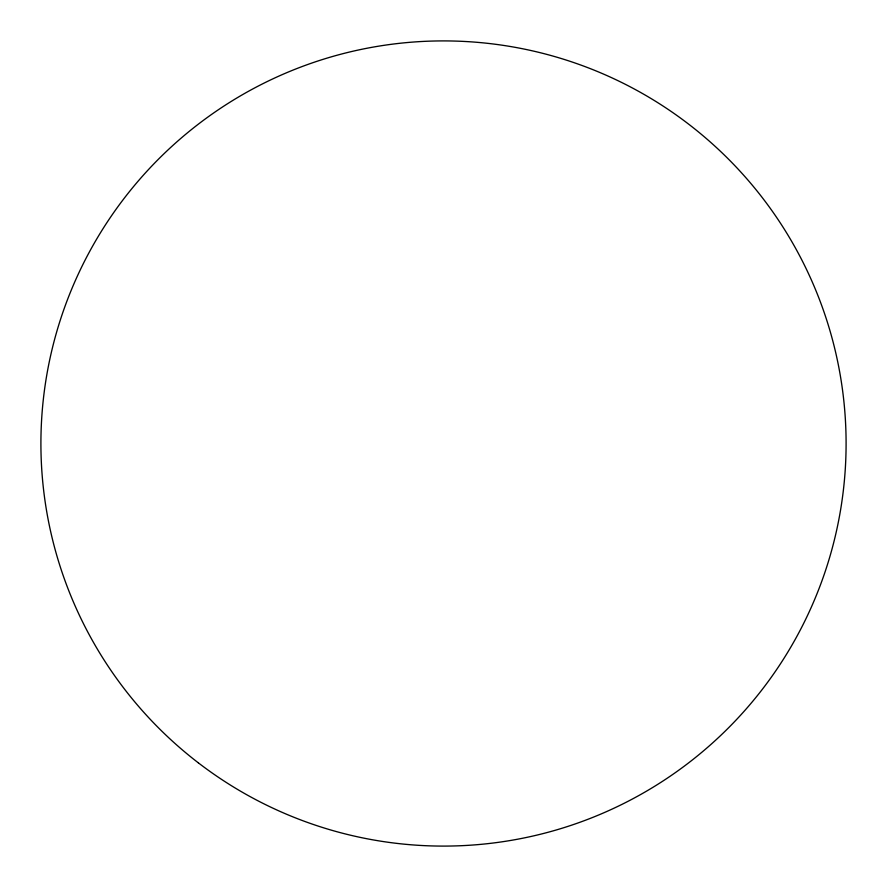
<?xml version="1.0" encoding="UTF-8"?>
<svg xmlns="http://www.w3.org/2000/svg" width="887" height="887" viewBox="0 0 887 887"><rect width="100%" height="100%" fill="white"/><g stroke="black" fill="none" stroke-linecap="round" stroke-linejoin="round"><path stroke-width="1.33" d="M198.411 762.898A402.598 402.598 0 0 0 842.65 496.044A402.598 402.598 0 0 0 289.439 71.548A402.598 402.598 0 0 0 198.411 762.898"/></g></svg>
